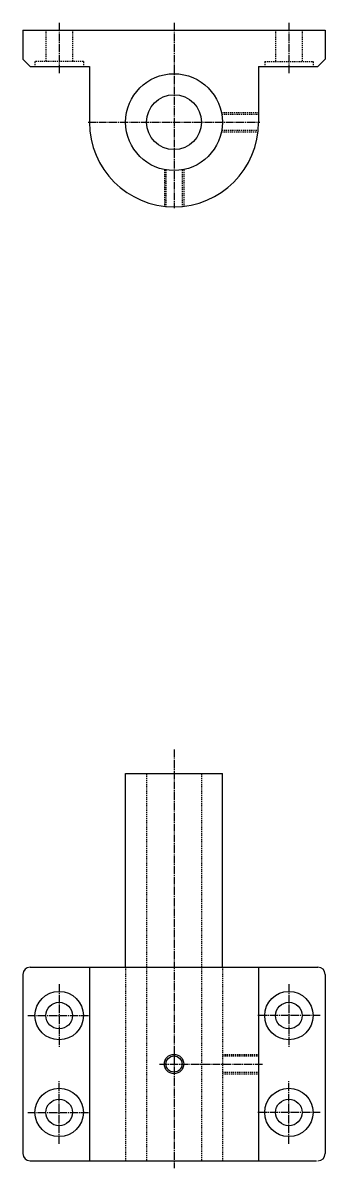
# Model space of a CAD drawing. Extents: x 43 to 637, y 40 to 631.
# Drawn here: x 512.2 to 637.2, y 158.2 to 631.3 of the extents above; entities outside this region: 2.
import ezdxf

# ---------------------------------------------------------------- set-up
doc = ezdxf.new("R2010")
doc.units = 0
doc.header["$LTSCALE"] = 0.25
doc.linetypes.add('CENTER', pattern=[17.5, 13, -1.5, 1.5, -1.5])
doc.linetypes.add('DASHED', pattern=[3.5, 2, -1.5])
doc.layers.get('0').update_dxf_attribs({"linetype": 'CONTINUOUS'})
doc.layers.add('CENTER', color=1, linetype='CENTER')
doc.styles.get("Standard").update_dxf_attribs({"font": 'txt', "bigfont": 'BIGFONT'})

msp = doc.modelspace()

# ---------------------------------------------------------------- linework, layer by layer
for p, q in [((512.23, 628.27), (637.23, 628.27)), ((512.23, 628.27), (512.23, 616.27)), ((637.23, 628.27), (637.23, 616.27)), ((512.23, 616.27), (515.23, 613.27)), ((634.23, 613.27), (637.23, 616.27)), ((515.23, 613.27), (539.73, 613.27)), ((539.73, 613.27), (539.73, 590.27)), ((609.73, 613.27), (634.23, 613.27)), ((609.73, 613.27), (609.73, 590.27)), ((554.73, 321.17), (594.73, 321.17)), ((554.73, 241.17), (554.73, 321.17)), ((594.73, 241.17), (594.73, 321.17)), ((512.23, 238.17), (512.23, 164.17)), ((515.23, 241.17), (634.23, 241.17)), ((539.73, 241.17), (539.73, 161.17)), ((609.73, 241.17), (609.73, 161.17)), ((637.23, 238.17), (637.23, 164.17)), ((515.23, 161.17), (633.73, 161.17)), ((544.85, 161.17), (544.85, 161.17)), ((574.48, 161.17), (574.48, 161.17))]:
    msp.add_line(p, q)
at = {"color": 3, "linetype": 'DASHED'}
for p, q in [((521.73, 628.27), (521.73, 615.27)), ((532.73, 628.27), (532.73, 615.27)), ((616.73, 628.27), (616.73, 615.27)), ((627.73, 628.27), (627.73, 615.27)), ((517.23, 615.27), (517.23, 613.27)), ((537.23, 615.27), (517.23, 615.27)), ((537.23, 615.27), (537.23, 613.27)), ((612.23, 615.27), (612.23, 613.27)), ((612.23, 615.27), (632.23, 615.27)), ((632.23, 615.27), (632.23, 613.27)), ((594.32, 594.27), (609.73, 594.27)), ((594.45, 593.6), (609.73, 593.6)), ((594.45, 586.95), (609.57, 586.95)), ((594.32, 586.27), (609.5, 586.27)), ((570.73, 570.68), (570.73, 555.5)), ((571.4, 570.55), (571.4, 555.43)), ((578.05, 570.55), (578.05, 555.43)), ((578.73, 570.68), (578.73, 555.5)), ((563.38, 321.17), (563.38, 161.17)), ((586.08, 321.17), (586.08, 161.17)), ((554.73, 241.17), (554.73, 161.17)), ((594.73, 241.17), (594.73, 161.17)), ((594.73, 205.17), (609.73, 205.17)), ((594.73, 204.5), (609.73, 204.5)), ((594.73, 197.85), (609.73, 197.85)), ((594.73, 197.17), (609.73, 197.17))]:
    msp.add_line(p, q, dxfattribs=at)
for centre, radius in [((574.73, 590.27), 20), ((574.73, 590.27), 11.35), ((527.23, 221.17), 10), ((622.23, 221.17), 10), ((527.23, 221.17), 5.5), ((622.23, 221.17), 5.5), ((574.73, 201.17), 3.32), ((527.23, 181.17), 10), ((622.23, 181.17), 10), ((527.23, 181.17), 5.5), ((622.23, 181.17), 5.5)]:
    msp.add_circle(centre, radius)
at = {"color": 3}
msp.add_circle((574.73, 201.17), 4, dxfattribs=at)
for centre, radius, start, end in [((574.73, 590.27), 35, 180, 0), ((515.23, 238.17), 3, 90, 180), ((634.23, 238.17), 3, 0, 90), ((515.23, 164.17), 3, 180, 270), ((634.23, 164.17), 3, 270, 0)]:
    msp.add_arc(centre, radius, start, end)
at = {"layer": 'CENTER', "color": 1, "linetype": 'CENTER'}
for p, q in [((527.23, 631.27), (527.23, 610.27)), ((574.73, 631.27), (574.73, 554.77)), ((622.23, 631.27), (622.23, 610.27)), ((539.23, 590.27), (610.23, 590.27)), ((574.73, 331.05), (574.73, 158.17)), ((527.23, 234.17), (527.23, 208.17)), ((622.23, 234.17), (622.23, 208.17)), ((514.23, 221.17), (540.23, 221.17)), ((635.23, 221.17), (609.23, 221.17)), ((568.73, 201.17), (611.73, 201.17)), ((527.23, 168.17), (527.23, 194.17)), ((622.23, 168.17), (622.23, 194.17)), ((514.23, 181.17), (540.23, 181.17)), ((635.23, 181.17), (609.23, 181.17))]:
    msp.add_line(p, q, dxfattribs=at)

# ---------------------------------------------------------------- texts
for s, p in [('MSSTA 40-160', (40, 100)), ('MSSTA40', (40, 40))]:
    msp.add_text(s, height=16).set_placement(p)

doc.saveas('drawing.dxf')
